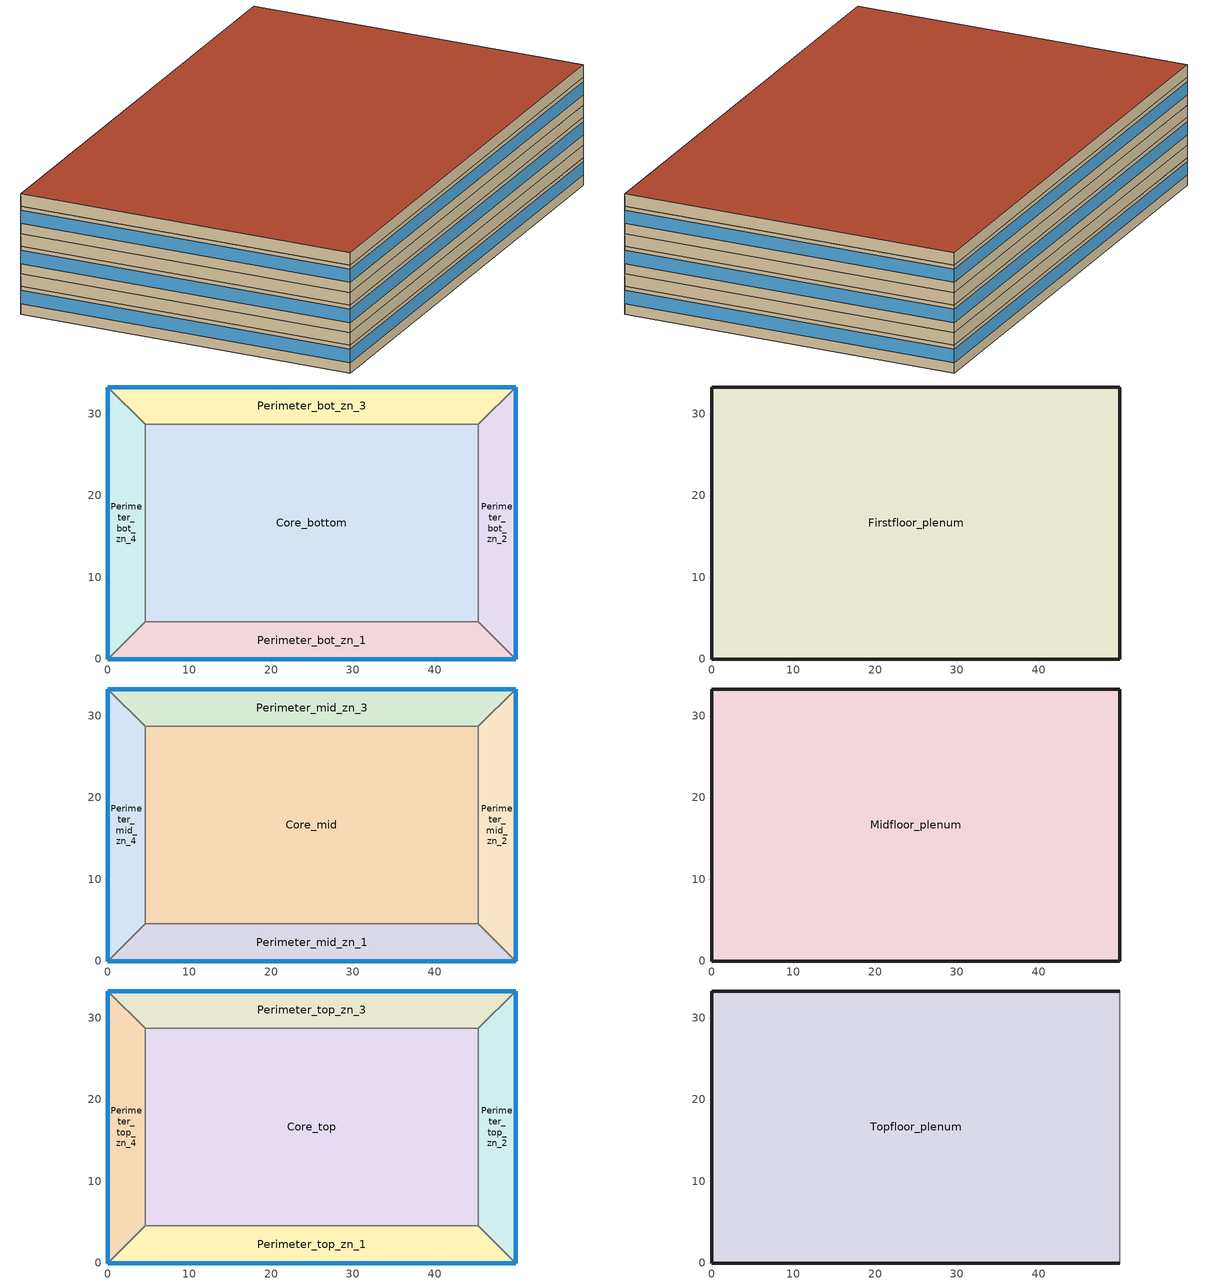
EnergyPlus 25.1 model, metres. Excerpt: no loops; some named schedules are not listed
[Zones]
Core_bottom
 floor ground (Core_bot_ZN_5_Floor SlabOnOrBelowGradeF073): 45.34,28.7 45.34,4.57 4.57,4.57 4.57,28.7 z0
 wall to Perimeter_bot_zn_2 (IntWall_MetalFramed): 45.34,4.57 45.34,28.7 z0:2.74
 wall to Perimeter_bot_zn_3 (IntWall_MetalFramed): 45.34,28.7 4.57,28.7 z0:2.74
 wall to Perimeter_bot_zn_1 (IntWall_MetalFramed): 4.57,4.57 45.34,4.57 z0:2.74
 wall to Perimeter_bot_zn_4 (IntWall_MetalFramed): 4.57,28.7 4.57,4.57 z0:2.74
Perimeter_bot_zn_1
 floor ground (Perimeter_bot_ZN_1_Floor SlabOnOrBelowGradeF073): 45.34,4.57 49.91,0 0,0 4.57,4.57 z0
 wall outside (ExtWall_MetalFramed_NonRes): 0,0 49.91,0 z0:2.74
 wall to Perimeter_bot_zn_2 (IntWall_MetalFramed): 49.91,0 45.34,4.57 z0:2.74
 wall to Perimeter_bot_zn_4 (IntWall_MetalFramed): 4.57,4.57 0,0 z0:2.74
 window (FixedWindow_NonRes): 0,0 49.91,0 z1.02:2.33
Perimeter_bot_zn_2
 floor ground (Perimeter_bot_ZN_2_Floor SlabOnOrBelowGradeF073): 49.91,33.27 49.91,0 45.34,4.57 45.34,28.7 z0
 wall outside (ExtWall_MetalFramed_NonRes): 49.91,0 49.91,33.27 z0:2.74
 wall to Perimeter_bot_zn_3 (IntWall_MetalFramed): 49.91,33.27 45.34,28.7 z0:2.74
 window (FixedWindow_NonRes): 49.91,0 49.91,33.27 z1.02:2.33
Perimeter_bot_zn_3
 floor ground (Perimeter_bot_ZN_3_Floor SlabOnOrBelowGradeF073): 49.91,33.27 45.34,28.7 4.57,28.7 0,33.27 z0
 wall outside (ExtWall_MetalFramed_NonRes): 49.91,33.27 0,33.27 z0:2.74
 wall to Perimeter_bot_zn_4 (IntWall_MetalFramed): 0,33.27 4.57,28.7 z0:2.74
 window (FixedWindow_NonRes): 49.91,33.27 0,33.27 z1.02:2.33
Perimeter_bot_zn_4
 floor ground (Perimeter_bot_ZN_4_Floor SlabOnOrBelowGradeF073): 0,33.27 4.57,28.7 4.57,4.57 0,0 z0
 wall outside (ExtWall_MetalFramed_NonRes): 0,33.27 0,0 z0:2.74
 window (FixedWindow_NonRes): 0,33.27 0,0 z1.02:2.33
Firstfloor_plenum
 floor to Core_bottom (IntFloor): 45.34,28.7 45.34,4.57 4.57,4.57 4.57,28.7 z2.74
 floor to Perimeter_bot_zn_1 (IntFloor): 45.34,4.57 49.91,0 0,0 4.57,4.57 z2.74
 floor to Perimeter_bot_zn_2 (IntFloor): 49.91,33.27 49.91,0 45.34,4.57 45.34,28.7 z2.74
 floor to Perimeter_bot_zn_3 (IntFloor): 49.91,33.27 45.34,28.7 4.57,28.7 0,33.27 z2.74
 floor to Perimeter_bot_zn_4 (IntFloor): 0,33.27 4.57,28.7 4.57,4.57 0,0 z2.74
 wall outside (ExtWall_MetalFramed_NonRes): 49.91,0 49.91,33.27 0,33.27 0,0 49.91,0 z2.74:3.96
Core_mid
 floor to Firstfloor_plenum (IntFloor): 45.34,28.7 45.34,4.57 4.57,4.57 4.57,28.7 z3.96
 wall to Perimeter_mid_zn_2 (IntWall_MetalFramed): 45.34,4.57 45.34,28.7 z3.96:6.71
 wall to Perimeter_mid_zn_3 (IntWall_MetalFramed): 45.34,28.7 4.57,28.7 z3.96:6.71
 wall to Perimeter_mid_zn_1 (IntWall_MetalFramed): 4.57,4.57 45.34,4.57 z3.96:6.71
 wall to Perimeter_mid_zn_4 (IntWall_MetalFramed): 4.57,28.7 4.57,4.57 z3.96:6.71
Perimeter_mid_zn_1
 floor to Firstfloor_plenum (IntFloor): 45.34,4.57 49.91,0 0,0 4.57,4.57 z3.96
 wall outside (ExtWall_MetalFramed_NonRes): 0,0 49.91,0 z3.96:6.71
 wall to Perimeter_mid_zn_2 (IntWall_MetalFramed): 49.91,0 45.34,4.57 z3.96:6.71
 wall to Perimeter_mid_zn_4 (IntWall_MetalFramed): 4.57,4.57 0,0 z3.96:6.71
 window (FixedWindow_NonRes): 0,0 49.91,0 z4.98:6.29
Perimeter_mid_zn_2
 floor to Firstfloor_plenum (IntFloor): 49.91,33.27 49.91,0 45.34,4.57 45.34,28.7 z3.96
 wall outside (ExtWall_MetalFramed_NonRes): 49.91,0 49.91,33.27 z3.96:6.71
 wall to Perimeter_mid_zn_3 (IntWall_MetalFramed): 49.91,33.27 45.34,28.7 z3.96:6.71
 window (FixedWindow_NonRes): 49.91,0 49.91,33.27 z4.98:6.29
Perimeter_mid_zn_3
 floor to Firstfloor_plenum (IntFloor): 49.91,33.27 45.34,28.7 4.57,28.7 0,33.27 z3.96
 wall outside (ExtWall_MetalFramed_NonRes): 49.91,33.27 0,33.27 z3.96:6.71
 wall to Perimeter_mid_zn_4 (IntWall_MetalFramed): 0,33.27 4.57,28.7 z3.96:6.71
 window (FixedWindow_NonRes): 49.91,33.27 0,33.27 z4.98:6.29
Perimeter_mid_zn_4
 floor to Firstfloor_plenum (IntFloor): 0,33.27 4.57,28.7 4.57,4.57 0,0 z3.96
 wall outside (ExtWall_MetalFramed_NonRes): 0,33.27 0,0 z3.96:6.71
 window (FixedWindow_NonRes): 0,33.27 0,0 z4.98:6.29
Midfloor_plenum
 floor to Core_mid (IntFloor): 45.34,28.7 45.34,4.57 4.57,4.57 4.57,28.7 z6.71
 floor to Perimeter_mid_zn_1 (IntFloor): 45.34,4.57 49.91,0 0,0 4.57,4.57 z6.71
 floor to Perimeter_mid_zn_2 (IntFloor): 49.91,33.27 49.91,0 45.34,4.57 45.34,28.7 z6.71
 floor to Perimeter_mid_zn_3 (IntFloor): 49.91,33.27 45.34,28.7 4.57,28.7 0,33.27 z6.71
 floor to Perimeter_mid_zn_4 (IntFloor): 0,33.27 4.57,28.7 4.57,4.57 0,0 z6.71
 wall outside (ExtWall_MetalFramed_NonRes): 49.91,0 49.91,33.27 0,33.27 0,0 49.91,0 z6.71:7.92
Core_top
 floor to Midfloor_plenum (IntFloor): 45.34,28.7 45.34,4.57 4.57,4.57 4.57,28.7 z7.92
 wall to Perimeter_top_zn_2 (IntWall_MetalFramed): 45.34,4.57 45.34,28.7 z7.92:10.67
 wall to Perimeter_top_zn_3 (IntWall_MetalFramed): 45.34,28.7 4.57,28.7 z7.92:10.67
 wall to Perimeter_top_zn_1 (IntWall_MetalFramed): 4.57,4.57 45.34,4.57 z7.92:10.67
 wall to Perimeter_top_zn_4 (IntWall_MetalFramed): 4.57,28.7 4.57,4.57 z7.92:10.67
 ceiling adiabatic (IntFloor Reversed): 45.34,4.57 45.34,28.7 4.57,28.7 4.57,4.57 z10.67
Perimeter_top_zn_1
 floor to Midfloor_plenum (IntFloor): 45.34,4.57 49.91,0 0,0 4.57,4.57 z7.92
 wall outside (ExtWall_MetalFramed_NonRes): 0,0 49.91,0 z7.92:10.67
 wall to Perimeter_top_zn_2 (IntWall_MetalFramed): 49.91,0 45.34,4.57 z7.92:10.67
 wall to Perimeter_top_zn_4 (IntWall_MetalFramed): 4.57,4.57 0,0 z7.92:10.67
 window (FixedWindow_NonRes): 0,0 49.91,0 z8.95:10.25
Perimeter_top_zn_2
 floor to Midfloor_plenum (IntFloor): 49.91,33.27 49.91,0 45.34,4.57 45.34,28.7 z7.92
 wall outside (ExtWall_MetalFramed_NonRes): 49.91,0 49.91,33.27 z7.92:10.67
 wall to Perimeter_top_zn_3 (IntWall_MetalFramed): 49.91,33.27 45.34,28.7 z7.92:10.67
 window (FixedWindow_NonRes): 49.91,0 49.91,33.27 z8.95:10.25
Perimeter_top_zn_3
 floor to Midfloor_plenum (IntFloor): 49.91,33.27 45.34,28.7 4.57,28.7 0,33.27 z7.92
 wall outside (ExtWall_MetalFramed_NonRes): 49.91,33.27 0,33.27 z7.92:10.67
 wall to Perimeter_top_zn_4 (IntWall_MetalFramed): 0,33.27 4.57,28.7 z7.92:10.67
 window (FixedWindow_NonRes): 49.91,33.27 0,33.27 z8.95:10.25
Perimeter_top_zn_4
 floor to Midfloor_plenum (IntFloor): 0,33.27 4.57,28.7 4.57,4.57 0,0 z7.92
 wall outside (ExtWall_MetalFramed_NonRes): 0,33.27 0,0 z7.92:10.67
 window (FixedWindow_NonRes): 0,33.27 0,0 z8.95:10.25
Topfloor_plenum
 floor adiabatic (IntFloor): 45.34,28.7 45.34,4.57 4.57,4.57 4.57,28.7 z10.67
 floor to Perimeter_top_zn_1 (IntFloor): 45.34,4.57 49.91,0 0,0 4.57,4.57 z10.67
 floor to Perimeter_top_zn_2 (IntFloor): 49.91,33.27 49.91,0 45.34,4.57 45.34,28.7 z10.67
 floor to Perimeter_top_zn_3 (IntFloor): 49.91,33.27 45.34,28.7 4.57,28.7 0,33.27 z10.67
 floor to Perimeter_top_zn_4 (IntFloor): 0,33.27 4.57,28.7 4.57,4.57 0,0 z10.67
 wall outside (ExtWall_MetalFramed_NonRes): 49.91,33.27 0,33.27 0,0 49.91,0 z10.67:11.89
 wall adiabatic (ExtWall_MetalFramed_NonRes): 49.91,0 49.91,33.27 z10.67:11.89
 roof outside (FlatRoof_WoodFramingAndOther_NonRes): 49.91,0 49.91,33.27 0,33.27 0,0 z11.89
[Building]
Lab: North Axis {deg}=0; Loads Convergence Tolerance Value {W}=0.5; Temperature Convergence Tolerance Value {deltaC}=0.5; Solar Distribution=FullExterior; Maximum Number of Warmup Days=50
[Site:Location]
RED BLUFF: Latitude {deg}=38.58; Longitude {deg}=-121.49; Time Zone {hr}=-8; Elevation {m}=107.5944
[SizingPeriod:DesignDay] Day of Month=21; Day Type=SummerDesignDay; Dry-Bulb Temperature Range Modifier Type=DefaultMultipliers; Humidity Condition Type=WetBulb; Barometric Pressure {Pa}=100043; Wind Speed {m/s}=3.5; Wind Direction {deg}=150; Rain Indicator=No; Snow Indicator=No; Daylight Saving Time Indicator=No; Solar Model Indicator=ASHRAETau
Name | Month | Maximum Dry-Bulb Temperature {C} | Daily Dry-Bulb Temperature Range {deltaC} | Wetbulb or DewPoint at Maximum Dry-Bulb {C} | ASHRAE Clear Sky Optical Depth for Beam Irradiance (taub) | ASHRAE Clear Sky Optical Depth for Diffuse Irradiance (taud)
RED BLUFF  August .4% Condns DB=>MCWB | 8 | 42.2 | 17.3 | 21.1 | 0.337 | 2.494
RED BLUFF  July .4% Condns DB=>MCWB | 7 | 43.3 | 17.1 | 20.9 | 0.354 | 2.452
RED BLUFF  June .4% Condns DB=>MCWB | 6 | 42.4 | 15.3 | 20.3 | 0.349 | 2.478
RED BLUFF  November .4% Condns DB=>MCWB | 11 | 27.2 | 11.2 | 14.3 | 0.31 | 2.553
[Site:WaterMainsTemperature]
Calculation Method=Schedule; Temperature Schedule=WaterMainCZ11
[Material]
Name | Roughness | Thickness {m} | Conductivity {W/m-K} | Density {kg/m3} | Specific Heat {J/kg-K} | Thermal Absorptance | Solar Absorptance | Visible Absorptance
Air - Metal Wall Framing - 16 or 24 in. OC | Smooth | 0.1397 | 1.22017 | 1.28148 | 1004.832 | 0.9 | 0.7 | 0.7
ExtWall_MetalFramed_NonRes Insulation | Smooth | 0.0131064 | 0.0230188 | 16.0185 | 1130.436 | 0.9 | 0.7 | 0.7
Gypsum Board - 5/8 in. | MediumRough | 0.016002 | 0.158656 | 640.739 | 1130.436 | 0.9 | 0.7 | 0.8
Metal Standing Seam - 1/16 in. | Smooth | 0.0015875 | 15.363 | 7820.53 | 502.416 | 0.85 | 0.92 | 0.85
Stucco - 7/8 in. | MediumRough | 0.022352 | 0.700948 | 1855.1 | 837.36 | 0.9 | 0.7 | 0.8
Concrete - 140 lb/ft3 - 4 in. | MediumRough | 0.1016 | 1.9514 | 2239.06 | 921.096 | 0.9 | 0.7 | 0.8
Carpet - 3/4 in. | Smooth | 0.01905 | 0.0455183 | 288.332 | 1381.644 | 0.9 | 0.7 | 0.8
Metal Deck - 1/16 in. | MediumRough | 0.0015875 | 45.3452 | 7820.53 | 502.416 | 0.9 | 0.7 | 0.8
Built-up roofing | Rough | 0.0002413 | 0.023072 | 17940.7 | 6.10864e+06 | 0.9 | 0.7 | 0.8
FlatRoof_WoodFramingAndOther_NonRes Insulation | Smooth | 0.063754 | 0.0230188 | 16.0185 | 1130.436 | 0.9 | 0.7 | 0.8
[WindowMaterial:SimpleGlazingSystem]
FixedWindow_NonRes Material: U-Factor {W/m2-K}=2.78235; Solar Heat Gain Coefficient=0.31; Visible Transmittance=0.42
[Construction]
FixedWindow_NonRes: FixedWindow_NonRes Material
IntWall_MetalFramed: Gypsum Board - 5/8 in., Air - Metal Wall Framing - 16 or 24 in. OC, Gypsum Board - 5/8 in.
ExtWall_MetalFramed_NonRes: Stucco - 7/8 in., ExtWall_MetalFramed_NonRes Insulation, Air - Metal Wall Framing - 16 or 24 in. OC, Gypsum Board - 5/8 in.
IntFloor: Metal Deck - 1/16 in., Concrete - 140 lb/ft3 - 4 in., Carpet - 3/4 in.
FlatRoof_WoodFramingAndOther_NonRes: Built-up roofing, Metal Standing Seam - 1/16 in., FlatRoof_WoodFramingAndOther_NonRes Insulation, Gypsum Board - 5/8 in.
IntFloor Reversed: Carpet - 3/4 in., Concrete - 140 lb/ft3 - 4 in., Metal Deck - 1/16 in.
[Construction:FfactorGroundFloor] F-Factor {W/m-K}=1.26344
Name | Area {m2} | PerimeterExposed {m}
Core_bot_ZN_5_Floor SlabOnOrBelowGradeF073 | 983.537 | 0
Perimeter_bot_ZN_1_Floor SlabOnOrBelowGradeF073; Perimeter_bot_ZN_3_Floor SlabOnOrBelowGradeF073 | 207.338 | 49.911
Perimeter_bot_ZN_2_Floor SlabOnOrBelowGradeF073 | 131.263 | 33.2738
Perimeter_bot_ZN_4_Floor SlabOnOrBelowGradeF073 | 131.253 | 33.2738
[Daylighting:Controls] Lighting Control Type=Continuous; Minimum Input Power Fraction for Continuous or ContinuousOff Dimming Control=0.1; Minimum Light Output Fraction for Continuous or ContinuousOff Dimming Control=0.1; Number of Stepped Control Steps=1; Probability Lighting will be Reset When Needed in Manual Stepped Control=1; Glare Calculation Azimuth Angle of View Direction Clockwise from Zone y-Axis {deg}=0
Name | Zone or Space | Glare Calculation Daylighting Reference Point | Daylighting Reference Point 1 | Fraction of Lights Controlled by Reference Point 1 | Illuminance Setpoint at Reference Point 1 {lux} | Daylighting Reference Point 2 | Fraction of Lights Controlled by Reference Point 2 | Illuminance Setpoint at Reference Point 2 {lux}
Perimeter_bot_ZN_1 Thermal Zn DaylightingControls | Perimeter_bot_zn_1 | Daylighting Control 13 | Daylighting Control 13 | 0.533414 | 287.5 | Daylighting Control 14 | 0.466356 | 1150
Perimeter_bot_ZN_2 ThermalZone DaylightingControls | Perimeter_bot_zn_2 | Daylighting Control 15 | Daylighting Control 15 | 0.547989 | 287.5 | Daylighting Control 16 | 0.451726 | 1150
Perimeter_bot_ZN_3 ThermalZone DaylightingControls | Perimeter_bot_zn_3 | Daylighting Control 17 | Daylighting Control 17 | 0.533414 | 287.5 | Daylighting Control 18 | 0.466356 | 1150
Perimeter_bot_ZN_4 ThermalZone DaylightingControls | Perimeter_bot_zn_4 | Daylighting Control 19 | Daylighting Control 19 | 0.548029 | 287.5 | Daylighting Control 20 | 0.451759 | 1150
Perimeter_mid_ZN_1 ThermalZone DaylightingControls | Perimeter_mid_zn_1 | Daylighting Control 21 | Daylighting Control 21 | 0.533414 | 1125 | Daylighting Control 22 | 0.466356 | 1500
Perimeter_mid_ZN_2 ThermalZone DaylightingControls | Perimeter_mid_zn_2 | Daylighting Control 23 | Daylighting Control 23 | 0.547989 | 1125 | Daylighting Control 24 | 0.451726 | 1500
Perimeter_mid_ZN_3 Thermal Zone DaylightingControls | Perimeter_mid_zn_3 | Daylighting Control 1 | Daylighting Control 1 | 0.533414 | 1125 | Daylighting Control 2 | 0.466356 | 1500
Perimeter_mid_ZN_4 Thermal Zone DaylightingControls | Perimeter_mid_zn_4 | Daylighting Control 3 | Daylighting Control 3 | 0.548029 | 1125 | Daylighting Control 4 | 0.451759 | 1500
Perimeter_top_ZN_1 Thermal Zone DaylightingControls | Perimeter_top_zn_1 | Daylighting Control 5 | Daylighting Control 5 | 0.533414 | 287.5 | Daylighting Control 6 | 0.466356 | 1150
Perimeter_top_ZN_2 Thermal Zone DaylightingControls | Perimeter_top_zn_2 | Daylighting Control 7 | Daylighting Control 7 | 0.547989 | 287.5 | Daylighting Control 8 | 0.451726 | 1150
Perimeter_top_ZN_3 Thermal Zone DaylightingControls | Perimeter_top_zn_3 | Daylighting Control 9 | Daylighting Control 9 | 0.533414 | 287.5 | Daylighting Control 10 | 0.466356 | 1150
Perimeter_top_ZN_4 Thermal Zone DaylightingControls | Perimeter_top_zn_4 | Daylighting Control 11 | Daylighting Control 11 | 0.548029 | 287.5 | Daylighting Control 12 | 0.451759 | 1150
[Zone] Type=1; Multiplier=1; Ceiling Height {m}=autocalculate; Volume {m3}=autocalculate
Name | Floor Area {m2} | Part of Total Floor Area
Core_bottom; Core_mid; Core_top | 983.633 | Yes
Perimeter_mid_zn_1; Perimeter_mid_zn_3; Perimeter_bot_zn_1; Perimeter_bot_zn_3; Perimeter_top_zn_1; Perimeter_top_zn_3 | 207.358 | Yes
Perimeter_mid_zn_2; Perimeter_bot_zn_2; Perimeter_top_zn_2 | 131.276 | Yes
Perimeter_mid_zn_4; Perimeter_bot_zn_4; Perimeter_top_zn_4 | 131.266 | Yes
Firstfloor_plenum; Midfloor_plenum; Topfloor_plenum | 1660.89 | No
[ZoneList]
ZL_Laboratory_Scientific: Core_bottom, Core_mid, Core_top, Perimeter_mid_zn_1, Perimeter_mid_zn_2, Perimeter_mid_zn_3, Perimeter_mid_zn_4
ZL_Office_Area_GreaterThan250_square_feet: Perimeter_bot_zn_1, Perimeter_bot_zn_2, Perimeter_bot_zn_3, Perimeter_bot_zn_4, Perimeter_top_zn_1, Perimeter_top_zn_2, Perimeter_top_zn_3, Perimeter_top_zn_4
Availability Manager Optimum Start 2 Control Zones List: Perimeter_bot_zn_1, Perimeter_bot_zn_2, Perimeter_bot_zn_3, Perimeter_bot_zn_4
Availability Manager Optimum Start 4 Control Zones List: Perimeter_top_zn_1, Perimeter_top_zn_2, Perimeter_top_zn_3, Perimeter_top_zn_4
[People] Number of People Calculation Method=People/Area; Fraction Radiant=0.3; Sensible Heat Fraction=autocalculate; Activity Level Schedule=FunctionalAreaPeopleActivityLevel; Carbon Dioxide Generation Rate {m3/s-W}=3.82e-08; Enable ASHRAE 55 Comfort Warnings=No; Mean Radiant Temperature Calculation Type=EnclosureAveraged; Clothing Insulation Calculation Method=ClothingInsulationSchedule; Cold Stress Temperature Threshold {C}=15.56; Heat Stress Temperature Threshold {C}=30
Name | Zone or ZoneList or Space or SpaceList | Number of People Schedule | People per Floor Area {person/m2}
People_Laboratory_Scientific | ZL_Laboratory_Scientific | LabOccupancy | 0.269098
People_Office_Area_250_square_feet | ZL_Office_Area_GreaterThan250_square_feet | LabOfficeOccupancy | 0.0538196
[Lights] Design Level Calculation Method=Watts/Area; Return Air Fraction=0; Fraction Radiant=0.58; Fraction Visible=0; Fraction Replaceable=1; Return Air Fraction Calculated from Plenum Temperature=No; Return Air Fraction Function of Plenum Temperature Coefficient 1=0; Return Air Fraction Function of Plenum Temperature Coefficient 2 {1/K}=0
Name | Zone or ZoneList or Space or SpaceList | Schedule | Watts per Floor Area {W/m2}
Lights_Laboratory_Scientific | ZL_Laboratory_Scientific | LabLights | 15.0695
Lights_Office_Area_250_square_feet | ZL_Office_Area_GreaterThan250_square_feet | LabOfficeLights | 8.07293
[ElectricEquipment] Zone or ZoneList or Space or SpaceList=ZL_Laboratory_Scientific; Design Level Calculation Method=Watts/Area; Fraction Latent=0
Name | Schedule | Watts per Floor Area {W/m2} | Fraction Radiant | Fraction Lost
Equip_ZL_Laboratory_Scientific | LabElecEquipment | 21.5278 | 0.2 | 0
Refrig_ZL_Laboratory_Scientific | LabRefrigeration | 3.01389 | 0 | 1
[GasEquipment]
GasEquip_ZL_Laboratory_Scientific: Zone or ZoneList or Space or SpaceList=ZL_Laboratory_Scientific; Schedule=LabGasEquipment; Design Level Calculation Method=Power/Area; Power per Floor Area {W/m2}=41.0097; Fraction Latent=0; Fraction Radiant=0.15; Fraction Lost=0.85; Carbon Dioxide Generation Rate {m3/s-W}=0
[ZoneInfiltration:DesignFlowRate] Design Flow Rate Calculation Method=Flow/ExteriorWallArea; Flow Rate per Exterior Surface Area {m3/s-m2}=0.00167691; Constant Term Coefficient=1; Temperature Term Coefficient=0; Velocity Term Coefficient=0.224052; Velocity Squared Term Coefficient=0; Density Basis=Outdoor
Name | Zone or ZoneList or Space or SpaceList | Schedule
Infil_Core_bottom | Core_bottom | LabInfiltration
Infil_Core_mid | Core_mid | LabInfiltration
Infil_Core_top | Core_top | LabInfiltration
Infil_Perimeter_mid_zn_1 | Perimeter_mid_zn_1 | LabInfiltration
Infil_Perimeter_mid_zn_2 | Perimeter_mid_zn_2 | LabInfiltration
Infil_Perimeter_mid_zn_3 | Perimeter_mid_zn_3 | LabInfiltration
Infil_Perimeter_mid_zn_4 | Perimeter_mid_zn_4 | LabInfiltration
Infil_Perimeter_bot_zn_1 | Perimeter_bot_zn_1 | LabOfficeInfiltration
Infil_Perimeter_bot_zn_2 | Perimeter_bot_zn_2 | LabOfficeInfiltration
Infil_Perimeter_bot_zn_3 | Perimeter_bot_zn_3 | LabOfficeInfiltration
Infil_Perimeter_bot_zn_4 | Perimeter_bot_zn_4 | LabOfficeInfiltration
Infil_Perimeter_top_zn_1 | Perimeter_top_zn_1 | LabOfficeInfiltration
Infil_Perimeter_top_zn_2 | Perimeter_top_zn_2 | LabOfficeInfiltration
Infil_Perimeter_top_zn_3 | Perimeter_top_zn_3 | LabOfficeInfiltration
Infil_Perimeter_top_zn_4 | Perimeter_top_zn_4 | LabOfficeInfiltration
[Exterior:Lights] Control Option=AstronomicalClock
Name | Schedule | Design Level {W}
ExtLights_Motion_Lab | LabExtLightingMotionCtrl | 1719.84
ExtLights_NonMotion_Lab | LabExtLightingNonMotionCtrl | 856.541
[Exterior:FuelEquipment]
Elevator_Lab: Fuel Use Type=Electricity; Schedule=LabElevator; Design Level {W}=16488.22
[ZoneControl:Thermostat] Temperature Difference Between Cutout And Setpoint {deltaC}=0
Name | Zone or ZoneList | Control Type Schedule | Control 1
ZC_ZL_Laboratory_Scientific | ZL_Laboratory_Scientific | ZL_Laboratory_Scientific Thermostat Schedule | TSDSP_ZL_Laboratory_Scientific
ZC_ZL_Office_Area_GreaterThan250_square_feet | ZL_Office_Area_GreaterThan250_square_feet | ZL_Office_Area_GreaterThan250_square_feet Thermostat Schedule | TSDSP_ZL_Office_Area_GreaterThan250_square_feet
[ThermostatSetpoint:DualSetpoint]
Name | Heating Setpoint Temperature Schedule | Cooling Setpoint Temperature Schedule
TSDSP_ZL_Laboratory_Scientific | LabHtgSetpt | LabClgSetpt
TSDSP_ZL_Office_Area_GreaterThan250_square_feet | LabOfficeHtgSetpt | LabOfficeClgSetpt
[AvailabilityManager:Scheduled] Schedule=Always On Discrete
BaseSys5 OACtrl OA System Availability Manager; BaseSys5 OACtrl-2 OA System Availability Manager; BaseSys5 OACtrl-3 OA System Availability Manager; BaseSys5 OACtrl-4 OA System Availability Manager
[AvailabilityManager:OptimumStart] Applicability Schedule=Always On Discrete; Fan Schedule=LabOfficeHVACAvail; Control Type=MaximumofZoneList; Maximum Value for Optimum Start Time {hr}=1.5; Control Algorithm=AdaptiveTemperatureGradient; Constant Temperature Gradient during Cooling {deltaC/hr}=3; Constant Temperature Gradient during Heating {deltaC/hr}=3; Initial Temperature Gradient during Cooling {deltaC/hr}=1.66667; Initial Temperature Gradient during Heating {deltaC/hr}=1.66667; Constant Start Time {hr}=2; Number of Previous Days {days}=2
Name | Zone List
Availability Manager Optimum Start 2 | Availability Manager Optimum Start 2 Control Zones List
Availability Manager Optimum Start 4 | Availability Manager Optimum Start 4 Control Zones List
[AvailabilityManager:NightCycle] Applicability Schedule=Always On Discrete; Control Type=CycleOnAny; Thermostat Tolerance {deltaC}=1.11111; Cycling Run Time Control Type=ThermostatWithMinimumRunTime; Cycling Run Time {s}=900
Name | Fan Schedule
Availability Manager Night Cycle 3; Availability Manager Night Cycle 1 | LabHVACAvail
Availability Manager Night Cycle 4; Availability Manager Night Cycle 2 | LabOfficeHVACAvail
